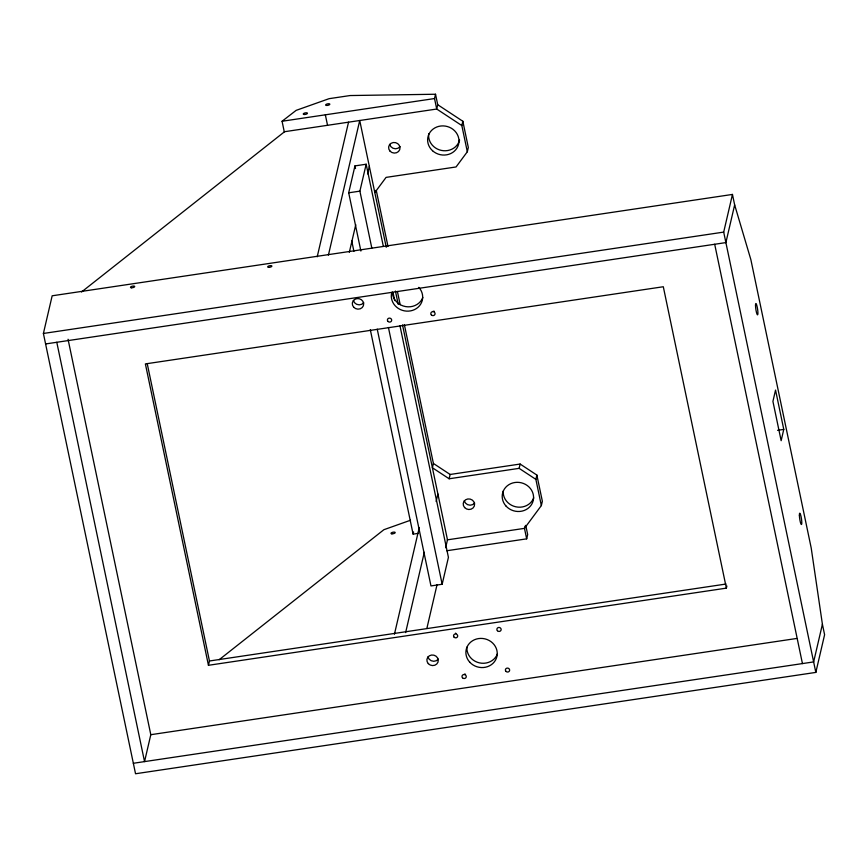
<?xml version="1.0" encoding="UTF-8"?>
<svg xmlns="http://www.w3.org/2000/svg" width="868" height="868" viewBox="0 0 868 868"><rect width="100%" height="100%" fill="white"/><g stroke="black" fill="none" stroke-linecap="round" stroke-linejoin="round"><path stroke-width="1.3" d="M43.4 333.464L52.167 295.793L732.462 194.432L734.654 204.913L750.874 259.673L811.2 547.958L822.408 624.244L824.6 634.725L815.833 672.407L135.538 773.757L43.4 333.464L723.695 232.103L732.462 194.432M68.051 339.258L150.804 734.697L144.544 761.605L56.789 342.274M726.874 585.987L726.375 588.135L208.45 665.3L209.448 660.993L147.213 363.573M317.211 256.787L348.535 122.171M328.408 255.116L359.732 120.5L386.26 247.272M360.893 251.047L348.697 192.804L354.958 165.897L366.166 164.226L383.33 246.295M371.808 248.053L359.894 191.134L366.166 164.226M349.327 252.328L355.761 224.693M367.576 173.904L369.334 166.363M375.312 190.417L374.813 192.577L386.076 177.387L456.058 166.96L467.32 151.77L468.319 147.462L462.839 121.26L437.722 104.724L435.53 94.243L350.097 95.545L329.102 98.67L296.14 110.366L282.067 121.26L284.259 131.752L436.723 109.032L461.83 125.556L467.32 151.77M437.722 104.724L436.723 109.032L434.532 98.551L435.53 94.243M461.83 125.556L462.839 121.26M413.591 531.986L413.092 534.145L418.343 533.364M404.336 324.534L433.403 463.458L432.405 467.754L449.136 478.778L519.129 468.351L535.871 479.364L541.35 505.577L524.467 528.362L447.248 539.863M394.43 634.248L419.244 527.635M405.627 632.577L424.311 552.287M436.127 501.498L437.884 493.968M449.136 478.778L450.145 474.471L520.127 464.044L536.869 475.067L542.359 501.27L541.35 505.577M426.904 628.248L437.038 584.707M445.642 547.751L447.487 539.831L402.502 324.871M377.233 329.146L430.962 585.933L442.159 584.262L448.42 557.354L399.953 325.717M519.129 468.351L520.127 464.044M524.977 526.203L524.467 528.362L526.67 538.844L446.77 550.746M535.871 479.364L536.869 475.067M526.67 538.844L527.668 534.536L525.748 525.368M734.654 204.913L725.887 242.595L45.592 343.945M783.771 429.4L781.146 440.694L772.921 401.385L775.547 390.079L783.771 429.4L777.554 430.322M822.408 624.244L813.641 661.915L133.346 763.276M81.505 292.017L284.52 131.752M219.137 659.745L383.895 529.697L410.51 520.247M282.067 121.26L434.532 98.551M348.697 192.804L359.894 191.134M209.448 660.993L726.039 584.034M150.804 734.697L796.64 638.479M433.403 463.458L450.145 474.471M723.695 232.103L815.833 672.407M714.69 244.255L802.444 663.586M726.375 588.135L663.304 286.744L145.379 363.909L208.45 665.3M376.376 190.917L387.996 246.479M397.414 291.464L400.181 304.69M395.417 291.04L398.195 304.299M393.03 292.624L394.69 300.567M354.958 165.897L355.522 168.544M388.43 327.475L442.159 584.262M325.348 114.815L327.54 125.296M351.703 240.751L353.916 251.362M370.3 329.656L413.07 534.015M418.81 287.362A15.754 14.528 13.1 0 1 410.673 310.863A15.754 14.528 13.1 0 1 391.761 292.538M422.825 297.474A15.754 14.528 13.1 0 1 405.551 306.578A15.754 14.528 13.1 0 1 392.303 292.006M497.418 653.897A15.754 14.528 13.1 0 1 479.461 662.881A15.754 14.528 13.1 0 1 466.919 647.17M455.96 633.401A2.072 1.91 13.1 0 1 455.472 633.163M465.541 674.186A2.148 1.986 13.1 0 1 464.434 674.078M434.336 311.276A2.127 1.964 13.1 0 1 433.24 311.178M438.318 659.094A5.729 5.284 13.1 0 1 427.978 656.816M363.725 302.672A5.729 5.284 13.1 0 1 353.395 300.382M459.584 140.019A15.754 14.528 13.1 0 1 441.389 150.414A15.754 14.528 13.1 0 1 428.781 133.574M400.05 146.594A5.729 5.284 13.1 0 1 389.71 144.305M474.633 503.017A5.729 5.284 13.1 0 1 464.304 500.738M533.733 497.831A15.754 14.528 13.1 0 1 515.787 506.803A15.754 14.528 13.1 0 1 503.234 491.093M391.891 533.82A2.148 0.759 -11.8 0 0 395.2 532.648A2.148 0.759 -11.8 0 0 392.217 532.42A2.148 0.759 -11.8 0 0 391.891 533.82M268.57 267.344A2.148 0.759 -11.8 0 0 271.879 266.172A2.148 0.759 -11.8 0 0 268.896 265.944A2.148 0.759 -11.8 0 0 268.57 267.344M131.393 287.775A2.148 0.759 -11.8 0 0 134.703 286.614A2.148 0.759 -11.8 0 0 131.719 286.375A2.148 0.759 -11.8 0 0 131.393 287.775M469.74 662.175A15.754 14.528 13.1 0 0 496.409 658.204A15.754 14.528 13.1 0 0 478.55 638.577A15.754 14.528 13.1 0 0 469.74 662.175M497.407 630.7A2.148 1.986 13.1 0 0 501.042 630.157A2.148 1.986 13.1 0 0 498.601 627.477A2.148 1.986 13.1 0 0 497.407 630.7M505.914 671.311A2.127 1.964 13.1 0 0 509.527 670.769A2.127 1.964 13.1 0 0 507.107 668.11A2.127 1.964 13.1 0 0 505.914 671.311M462.514 677.789A2.148 1.986 13.1 0 0 466.149 677.246A2.148 1.986 13.1 0 0 463.707 674.566A2.148 1.986 13.1 0 0 462.514 677.789M454.062 637.123A2.072 1.91 13.1 0 0 457.577 636.591A2.072 1.91 13.1 0 0 455.223 634.009A2.072 1.91 13.1 0 0 454.062 637.123M387.92 321.355A2.148 1.986 13.1 0 0 391.566 320.813A2.148 1.986 13.1 0 0 389.124 318.133A2.148 1.986 13.1 0 0 387.92 321.355M431.331 314.878A2.127 1.964 13.1 0 0 434.944 314.346A2.127 1.964 13.1 0 0 432.524 311.688A2.127 1.964 13.1 0 0 431.331 314.878M353.688 307.196A5.729 5.284 13.1 0 0 363.388 305.753A5.729 5.284 13.1 0 0 356.9 298.614A5.729 5.284 13.1 0 0 353.688 307.196M428.282 663.629A5.729 5.284 13.1 0 0 437.971 662.186A5.729 5.284 13.1 0 0 431.483 655.047A5.729 5.284 13.1 0 0 428.282 663.629M390.014 151.119A5.729 5.284 13.1 0 0 399.714 149.676A5.729 5.284 13.1 0 0 393.215 142.536A5.729 5.284 13.1 0 0 390.014 151.119M464.597 507.552A5.729 5.284 13.1 0 0 474.297 506.109A5.729 5.284 13.1 0 0 467.798 498.97A5.729 5.284 13.1 0 0 464.597 507.552M506.066 506.109A15.754 14.528 13.1 0 0 532.735 502.127A15.754 14.528 13.1 0 0 514.876 482.499A15.754 14.528 13.1 0 0 506.066 506.109M432.568 150.761A15.754 14.528 13.1 0 0 458.575 144.316A15.754 14.528 13.1 0 0 438.774 126.37A15.754 14.528 13.1 0 0 432.568 150.761M326.509 105.44A2.148 0.759 -11.8 0 0 329.829 104.279A2.148 0.759 -11.8 0 0 326.835 104.052A2.148 0.759 -11.8 0 0 326.509 105.44M304.136 114.489A2.148 0.759 -11.8 0 0 307.446 113.328A2.148 0.759 -11.8 0 0 304.462 113.1A2.148 0.759 -11.8 0 0 304.136 114.489M799.395 515.418A5.729 0.868 81.5 0 0 801.294 524.489A5.729 0.868 81.5 0 0 801.099 516.72A5.729 0.868 81.5 0 0 799.395 515.418M755.518 305.753A5.729 0.868 81.5 0 0 757.417 314.824A5.729 0.868 81.5 0 0 757.221 307.055A5.729 0.868 81.5 0 0 755.518 305.753"/></g></svg>
